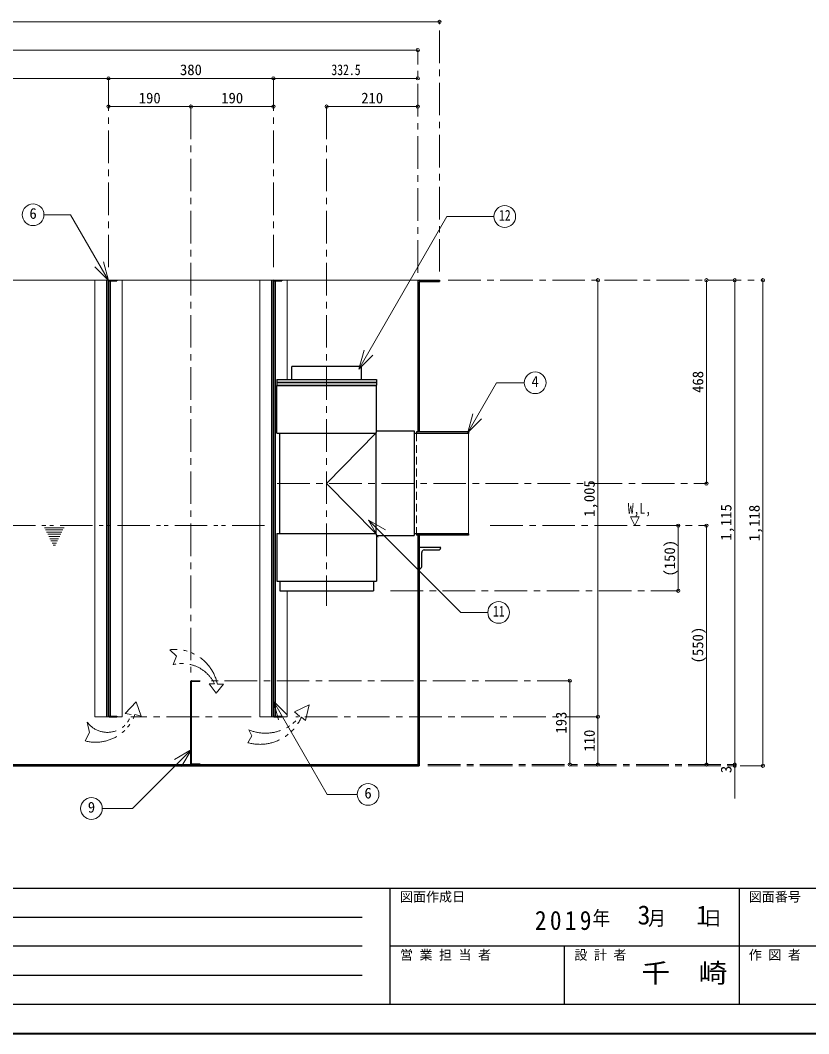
# Model space of a CAD drawing. Units: millimetres at full size, sheet at 1:15. Extents: x -3193 to 2882, y -2028 to 2187.
# Drawn here: x -1092 to 725, y -2028 to 306 of the extents above; entities that cross this region are included whole.
import ezdxf
from ezdxf.enums import TextEntityAlignment as Align

# ---------------------------------------------------------------- set-up
doc = ezdxf.new("R2010")
doc.units = ezdxf.units.MM
doc.header["$LTSCALE"] = 15
doc.header["$PDMODE"] = 32
doc.header["$PDSIZE"] = 7.5
for name, pattern in [('CHAIN1', [8, 5, -1, 1, -1]), ('DASHED1', [1.8, 1.2, -0.6]), ('DOUBLE_CHAIN1', [8.8, 5, -1, 0.6, -0.6, 0.6, -1])]:
    doc.linetypes.add(name, pattern=pattern)
doc.layers.add('0-0', color=7, linetype='Continuous', lineweight=18)
doc.styles.add('ＭＳ ゴシック', font='')
doc.styles.get('ＭＳ ゴシック').set_extended_font_data('MS Gothic')

msp = doc.modelspace()

# ---------------------------------------------------------------- linework, layer by layer
at = {"layer": '0-0', "color": 4, "lineweight": 9}
for p, q in [((-125.81, 301.8), (-2125.81, 301.8)), ((-2075.81, 236.8), (-175.81, 236.8)), ((-1363.31, 171.8), (-888.31, 171.8)), ((-888.31, 171.8), (-508.31, 171.8)), ((-508.31, 171.8), (-175.81, 171.8)), ((-888.31, 106.8), (-698.31, 106.8)), ((-698.31, 106.8), (-508.31, 106.8)), ((-385.81, 106.8), (-175.81, 106.8)), ((-892.81, -293.2), (-1724.06, -293.2)), ((-919.81, -293.2), (-919.81, -1298.2)), ((-886.81, -293.2), (-889.81, -293.2)), ((-512.81, -293.2), (-869.06, -293.2)), ((-856.81, -293.2), (-856.81, -1298.2)), ((-539.81, -293.2), (-539.81, -1298.2)), ((-507.56, -293.2), (-509.81, -293.2)), ((-172.81, -293.2), (-489.06, -293.2)), ((-476.81, -293.2), (-476.81, -521.7)), ((239.19, -293.2), (239.19, -1298.2)), ((489.19, -293.2), (489.19, -761.2)), ((554.19, -1408.2), (554.19, -293.2)), ((619.19, -293.2), (619.19, -1411.2)), ((-385.81, -761.2), (-272.81, -645.2)), ((-385.81, -761.2), (-272.81, -876.2)), ((424.19, -858.2), (424.19, -1008.2)), ((489.19, -858.2), (489.19, -1408.2)), ((-476.81, -1008.2), (-476.81, -1298.2)), ((174.19, -1215.2), (174.19, -1408.2)), ((-892.81, -1298.2), (-919.81, -1298.2)), ((-869.06, -1298.2), (-856.81, -1298.2)), ((-512.81, -1298.2), (-539.81, -1298.2)), ((-489.06, -1298.2), (-476.81, -1298.2)), ((239.19, -1298.2), (239.19, -1408.2)), ((554.19, -1486.2), (554.19, -1408.2))]:
    msp.add_line(p, q, dxfattribs=at)
at = {"layer": '0-0', "color": 4, "linetype": 'CHAIN1', "lineweight": 9}
for p, q in [((-125.81, -273.2), (-125.81, 301.8)), ((-175.81, -276.2), (-175.81, 236.8)), ((-888.31, 171.8), (-888.31, -273.2)), ((-508.31, 171.8), (-508.31, -273.2)), ((-698.31, 106.8), (-698.31, -1196.7)), ((-385.81, 106.8), (-385.81, -1043.2)), ((-105.81, -293.2), (619.19, -293.2)), ((-499.81, -761.2), (489.19, -761.2)), ((-8.81, -858.2), (489.19, -858.2)), ((-238.81, -1008.2), (424.19, -1008.2)), ((174.19, -1215.2), (-658.31, -1215.2)), ((-559.81, -1298.2), (-836.81, -1298.2)), ((239.19, -1298.2), (-456.81, -1298.2)), ((-152.81, -1408.2), (554.19, -1408.2)), ((-152.81, -1411.2), (619.19, -1411.2))]:
    msp.add_line(p, q, dxfattribs=at)
at = {"layer": '0-0'}
for p, q in [((-1037.02, -142.21), (-975.7, -142.21)), ((-888.12, -293.9), (-975.7, -142.21)), ((-311.36, -497.52), (-108.6, -146.34)), ((-0.6, -146.34), (-108.6, -146.34)), ((-888.12, -293.9), (-899.77, -250.44)), ((-888.12, -293.9), (-919.94, -262.09)), ((-892.81, -293.2), (-889.81, -293.2)), ((-892.81, -293.2), (-892.81, -1298.2)), ((-889.81, -293.2), (-889.81, -1298.2)), ((-886.81, -294.7), (-886.81, -1296.7)), ((-883.81, -294.7), (-883.81, -1296.7)), ((-512.81, -293.2), (-509.81, -293.2)), ((-512.81, -293.2), (-512.81, -1298.2)), ((-509.81, -293.2), (-509.81, -1298.2)), ((-506.81, -294.7), (-506.81, -1296.7)), ((-503.81, -294.7), (-503.81, -1296.7)), ((-311.36, -497.52), (-299.71, -454.06)), ((-311.36, -497.52), (-279.54, -465.7)), ((-60.75, -643.97), (5.54, -529.14)), ((69.57, -529.14), (5.54, -529.14)), ((-60.75, -643.97), (-49.1, -600.5)), ((-60.75, -643.97), (-28.93, -612.15)), ((-58.81, -645.7), (-58.81, -876.7)), ((324.19, -858.2), (334.19, -838.2)), ((-289.34, -845.69), (-250.37, -868.19)), ((-289.34, -845.69), (-266.84, -884.66)), ((-289.34, -845.69), (-76.92, -1058.11)), ((-14.59, -1058.11), (-76.92, -1058.11)), ((-508.38, -1262.07), (-496.73, -1305.53)), ((-508.38, -1262.07), (-476.56, -1293.89)), ((-508.38, -1262.07), (-384.27, -1477.02)), ((-892.81, -1298.2), (-889.81, -1298.2)), ((-512.81, -1298.2), (-509.81, -1298.2)), ((-697.46, -1374.03), (-736.43, -1396.53)), ((-697.46, -1374.03), (-719.96, -1413)), ((-315.38, -1477.02), (-384.27, -1477.02))]:
    msp.add_line(p, q, dxfattribs=at)
at = {"layer": '0-0', "color": 5, "lineweight": 25}
for p, q in [((-889.06, -1296.7), (-889.06, -294.7)), ((-887.56, -293.2), (-869.06, -293.2)), ((-887.56, -1295.95), (-887.56, -295.45)), ((-886.81, -294.7), (-869.06, -294.7)), ((-869.06, -293.2), (-869.06, -294.7)), ((-509.06, -294.7), (-509.06, -1296.7)), ((-507.56, -293.2), (-489.06, -293.2)), ((-507.56, -295.45), (-507.56, -1295.95)), ((-506.81, -294.7), (-489.06, -294.7)), ((-489.06, -293.2), (-489.06, -294.7)), ((-175.81, -296.2), (-175.81, -642.2)), ((-172.81, -293.2), (-125.81, -293.2)), ((-172.81, -297.7), (-172.81, -642.2)), ((-171.31, -296.2), (-125.81, -296.2)), ((-125.81, -293.2), (-125.81, -296.2)), ((-466.32, -521.7), (-465.8, -491.7)), ((-305.81, -491.7), (-465.8, -491.7)), ((-305.29, -521.7), (-305.81, -491.7)), ((-500.81, -535.2), (-270.81, -535.2)), ((-500.81, -645.2), (-500.81, -535.2)), ((-500.31, -528.7), (-271.31, -528.7)), ((-500.31, -528.7), (-500.31, -534.7)), ((-500.31, -534.7), (-271.31, -534.7)), ((-271.31, -528.7), (-271.31, -534.7)), ((-270.81, -640.2), (-270.81, -535.2)), ((-500.81, -645.2), (-272.81, -645.2)), ((-493.81, -876.2), (-493.81, -645.2)), ((-58.81, -645.7), (-183.81, -645.7)), ((-58.81, -642.2), (-178.81, -642.2)), ((-178.81, -642.2), (-178.81, -645.7)), ((-58.81, -642.2), (-58.81, -645.7)), ((-500.81, -876.2), (-272.81, -876.2)), ((-500.81, -876.2), (-500.81, -986.2)), ((-272.81, -876.2), (-270.81, -881.2)), ((-270.81, -881.2), (-270.81, -986.2)), ((-270.81, -881.2), (-183.81, -881.2)), ((-58.81, -876.7), (-183.81, -876.7)), ((-178.81, -876.7), (-178.81, -880.2)), ((-58.81, -880.2), (-178.81, -880.2)), ((-175.81, -880.2), (-175.81, -1408.2)), ((-172.81, -880.2), (-172.81, -1411.2)), ((-58.81, -876.7), (-58.81, -880.2)), ((-122.81, -908.2), (-172.81, -908.2)), ((-166.81, -952.2), (-166.81, -920.2)), ((-160.81, -914.2), (-128.81, -914.2)), ((-500.81, -986.2), (-270.81, -986.2)), ((-277.81, -986.2), (-277.81, -1008.2)), ((-698.31, -1406.7), (-698.31, -1216.7)), ((-696.81, -1215.2), (-678.31, -1215.2)), ((-696.81, -1405.95), (-696.81, -1217.45)), ((-696.06, -1216.7), (-678.31, -1216.7)), ((-678.31, -1215.2), (-678.31, -1216.7)), ((-887.56, -1298.2), (-869.06, -1298.2)), ((-886.81, -1296.7), (-869.06, -1296.7)), ((-869.06, -1296.7), (-869.06, -1298.2)), ((-507.56, -1298.2), (-489.06, -1298.2)), ((-506.81, -1296.7), (-489.06, -1296.7)), ((-489.06, -1296.7), (-489.06, -1298.2)), ((-2078.81, -1408.2), (-172.81, -1408.2)), ((-2078.81, -1411.2), (-172.81, -1411.2)), ((-696.06, -1406.7), (-678.31, -1406.7)), ((-678.31, -1406.7), (-678.31, -1408.2))]:
    msp.add_line(p, q, dxfattribs=at)
at = {"layer": '0-0', "color": 4, "linetype": 'DASHED1', "lineweight": 9}
msp.add_line((-178.81, -645.7), (-178.81, -876.7), dxfattribs=at)
at = {"layer": '0-0', "color": 4, "linetype": 'DOUBLE_CHAIN1', "lineweight": 9}
for p, q in [((-2055.81, -858.2), (-520.81, -858.2)), ((-1035.81, -863.2), (-990.81, -863.2)), ((-1033.31, -868.2), (-993.31, -868.2)), ((-1030.81, -873.2), (-995.81, -873.2)), ((-1028.31, -878.2), (-998.31, -878.2)), ((-1025.81, -883.2), (-1000.81, -883.2)), ((-1023.31, -888.2), (-1003.31, -888.2)), ((-1020.81, -893.2), (-1005.81, -893.2)), ((-1018.31, -898.2), (-1008.31, -898.2)), ((-1015.81, -903.2), (-1010.81, -903.2)), ((-746.98, -1143.84), (-731.6, -1158.86)), ((-739.52, -1178.03), (-731.6, -1158.86)), ((-643.78, -1222.79), (-656.47, -1222.79)), ((-637.57, -1223.41), (-623.4, -1223.17)), ((-824.53, -1263.91), (-849.77, -1290.59)), ((-813.24, -1296.6), (-824.53, -1263.91)), ((-434.76, -1306.66), (-425.74, -1270.55)), ((-835.82, -1292.88), (-849.77, -1290.59)), ((-827.54, -1293.27), (-813.24, -1296.6)), ((-443.91, -1298.95), (-434.76, -1306.66))]:
    msp.add_line(p, q, dxfattribs=at)
at = {"layer": '0-0', "color": 6, "lineweight": 25}
for p, q in [((-3125.81, -1692.84), (2814.19, -1692.84)), ((-239.38, -1960.7), (-239.38, -1692.84)), ((564.19, -1692.84), (564.19, -1960.7)), ((-1696.52, -1759.81), (-303.66, -1759.81)), ((-303.66, -1826.77), (-1696.52, -1826.77)), ((2814.19, -1826.77), (-239.38, -1826.77)), ((162.41, -1960.7), (162.41, -1826.77)), ((-303.66, -1893.74), (-1696.52, -1893.74)), ((2814.19, -1960.7), (-3125.81, -1960.7))]:
    msp.add_line(p, q, dxfattribs=at)
at = {"layer": '0-0', "color": 1, "lineweight": 40}
msp.add_line((2881.69, -2028.2), (-3193.31, -2028.2), dxfattribs=at)
at = {"layer": '0-0', "color": 5, "lineweight": 25}
for points in [[(-500.31, -521.7), (-500.31, -527.7), (-271.31, -527.7)], [(-500.31, -521.7), (-271.31, -521.7), (-271.31, -527.7)], [(-270.81, -640.2), (-272.81, -645.2), (-272.81, -876.2)], [(-270.81, -640.2), (-183.81, -640.2), (-183.81, -881.2)], [(-493.81, -986.2), (-493.81, -1008.2), (-277.81, -1008.2)]]:
    msp.add_lwpolyline(points, dxfattribs=at)
at = {"layer": '0-0'}
for points in [[(324.19, -858.2), (314.19, -838.2), (334.19, -838.2)], [(-697.46, -1374.03), (-832.96, -1509.52), (-902.58, -1509.52)]]:
    msp.add_lwpolyline(points, dxfattribs=at)
at = {"layer": '0-0', "color": 4, "linetype": 'DOUBLE_CHAIN1', "lineweight": 9}
for points in [[(-623.4, -1223.17), (-639.93, -1244.32), (-656.47, -1222.79)], [(-447.79, -1297.4), (-460.22, -1287.3), (-425.74, -1270.55)], [(-937.3, -1310.79), (-932.42, -1334.76), (-941.78, -1354.07)], [(-565.13, -1328.48), (-557.78, -1342.57), (-567.46, -1358.01)]]:
    msp.add_lwpolyline(points, dxfattribs=at)
at = {"layer": '0-0'}
for centre in [(-1062.02, -142.21), (24.4, -146.34), (94.57, -529.14), (10.41, -1058.11), (-290.38, -1477.02), (-927.58, -1509.52)]:
    msp.add_circle(centre, 25, dxfattribs=at)
at = {"layer": '0-0', "color": 5, "lineweight": 25}
for centre, radius, start, end in [((-887.56, -294.7), 1.5, 90, 180), ((-886.81, -295.45), 0.75, 90, 180), ((-507.56, -294.7), 1.5, 90, 180), ((-506.81, -295.45), 0.75, 90, 180), ((-172.81, -296.2), 3, 90, 180), ((-171.31, -297.7), 1.5, 90, 180), ((-128.81, -908.2), 6, 270, 0), ((-160.81, -920.2), 6, 90, 180), ((-172.81, -952.2), 6, 270, 0), ((-696.81, -1216.7), 1.5, 90, 180), ((-696.06, -1217.45), 0.75, 90, 180), ((-887.56, -1296.7), 1.5, 180, 270), ((-886.81, -1295.95), 0.75, 180, 270), ((-507.56, -1296.7), 1.5, 180, 270), ((-506.81, -1295.95), 0.75, 180, 270), ((-696.81, -1406.7), 1.5, 180, 270), ((-696.06, -1405.95), 0.75, 180, 270)]:
    msp.add_arc(centre, radius, start, end, dxfattribs=at)
at = {"layer": '0-0', "color": 4, "linetype": 'DOUBLE_CHAIN1', "lineweight": 9}
for centre, radius, start, end in [((-735.74, -1243.39), 100.18, 11.504, 96.44125), ((-719.34, -1259.64), 84.07, 26.00082, 103.88395), ((-918.22, -1260.61), 96.38, 255.85124, 340.19132), ((-890.98, -1276.8), 57.46, 216.26841, 343.74755), ((-539.66, -1257.39), 104.39, 254.55655, 336.53788), ((-526.79, -1236.19), 99.94, 247.44397, 322.22985)]:
    msp.add_arc(centre, radius, start, end, dxfattribs=at)
at = {"layer": '0-0', "color": 1}
for p in [(-125.81, 301.8), (-175.81, 236.8), (-888.31, 171.8), (-508.31, 171.8), (-175.81, 171.8), (-888.31, 106.8), (-698.31, 106.8), (-508.31, 106.8), (-385.81, 106.8), (-175.81, 106.8), (239.19, -293.2), (489.19, -293.2), (554.19, -293.2), (619.19, -293.2), (489.19, -761.2), (424.19, -858.2), (489.19, -858.2), (424.19, -1008.2), (174.19, -1215.2), (239.19, -1298.2), (174.19, -1408.2), (239.19, -1408.2), (489.19, -1408.2), (554.19, -1408.2), (554.19, -1411.2), (619.19, -1411.2)]:
    msp.add_point(p, dxfattribs=at)

# ---------------------------------------------------------------- texts
at = {"layer": '0-0', "style": 'ＭＳ ゴシック'}
for s, height, p in [('380', 24.74, (-723.62, 171.8)), ('190', 24.74, (-818.62, 106.8)), ('190', 24.74, (-628.62, 106.8)), ('210', 24.74, (-306.12, 106.8)), ('6', 24.74, (-1070.45, -159.09)), ('4', 24.74, (86.13, -546.02)), ('6', 24.74, (-298.81, -1493.89)), ('9', 24.74, (-936.01, -1526.4)), ('図面作成日', 21.99, (-216.88, -1730.34)), ('図面番号', 21.99, (586.69, -1730.34)), ('3', 43.99, (330.19, -1789.81)), ('1', 43.99, (465.19, -1789.81)), ('営 業 担 当 者', 21.99, (-216.88, -1864.27)), ('設 計 者', 21.99, (184.91, -1864.27)), ('作 図 者', 21.99, (586.69, -1864.27))]:
    msp.add_text(s, height=height, dxfattribs=at).set_placement(p, align=Align.BOTTOM_LEFT)
for s, height, width, p in [('332.5', 24.74, 0.8, (-374.87, 171.8)), ('12', 24.74, 0.8, (11.27, -163.21)), ('W,L,', 24.74, 0.8, (307.94, -838.2)), ('11', 24.74, 0.8, (-2.71, -1074.98)), ('千\u3000崎', 43.99, 1.1, (339.19, -1923.74))]:
    msp.add_text(s, height=height, dxfattribs=dict(at, width=width)).set_placement(p, align=Align.BOTTOM_LEFT)
for s, p in [('468', (489.19, -552.51)), ('1,005', (239.19, -837.89)), ('1,115', (554.19, -892.89)), ('1,118', (619.19, -894.39)), ('(150)', (424.19, -975.39)), ('(550)', (489.19, -1175.39)), ('193', (174.19, -1337.01)), ('110', (239.19, -1378.51)), ('3', (554.19, -1428.08))]:
    msp.add_text(s, height=24.74, rotation=90, dxfattribs=at).set_placement(p, align=Align.BOTTOM_LEFT)
at = {"layer": '0-0', "attachment_point": 7, "style": 'ＭＳ ゴシック'}
for s, insert, char_height in [('\\T1.28;\\W0.9;2019', (93.94, -1789.81), 43.99), ('\\T1.27;\\W0.9;年\\~\\~\\~月\\~\\~\\~日', (226.69, -1782.31), 32.99)]:
    msp.add_mtext(s, dxfattribs=dict(at, insert=insert, char_height=char_height))

doc.saveas('drawing.dxf')
